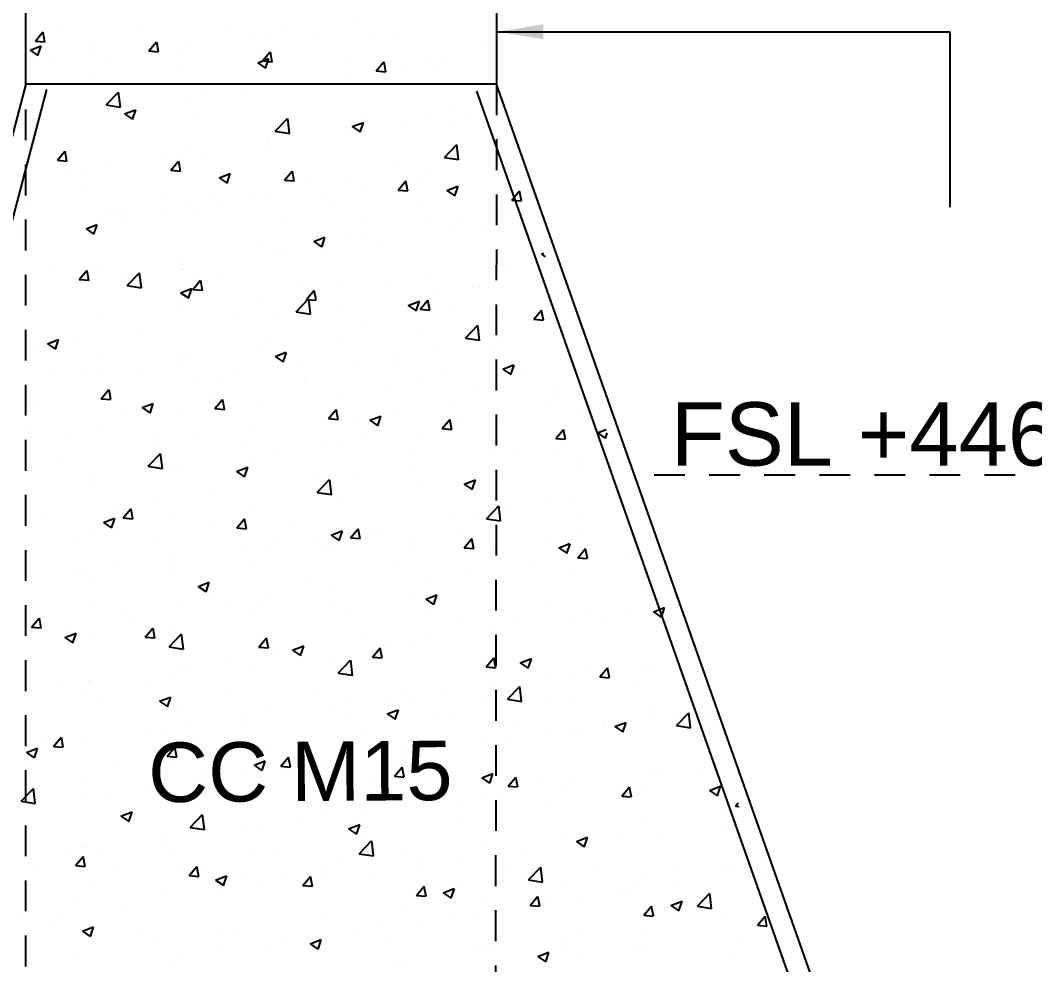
# Model space of a CAD drawing. Header units: inches. Extents: x 0 to 11487, y 0 to 10656.
# Drawn here: x 359.639 to 363.822, y 291.329 to 295.222 of the extents above; entities that cross this region are included whole.
import ezdxf

# ---------------------------------------------------------------- set-up
doc = ezdxf.new("R2010")
doc.units = ezdxf.units.IN
doc.header["$MEASUREMENT"] = 0
doc.linetypes.add('HIDDEN', pattern=[9.525, 6.35, -3.175])
for name, color, linetype in [('DIMENSION', 255, 'Continuous'), ('DRAWING', 7, 'Continuous'), ('HATCH', 7, 'Continuous'), ('TEXT', 255, 'Continuous')]:
    doc.layers.add(name, color=color, linetype=linetype)
doc.styles.get("Standard").update_dxf_attribs({"font": 'arial.ttf'})
doc.dimstyles.get("Standard").update_dxf_attribs({"dimtxt": 0.18, "dimasz": 0.1875, "dimexe": 0.18, "dimexo": 0.0625, "dimgap": 0.09, "dimtad": 0, "dimtih": 1, "dimtoh": 1, "dimdec": 4, "dimzin": 0, "dimdsep": 46, "dimtxsty": 'Standard', "dimcen": 0.09, "dimadec": 0, "dimazin": 0, "dimtfac": 1, "dimtdec": 4, "dimtofl": 0, "dimtmove": 0, "dimatfit": 3, "dimfxl": 1, "dimtolj": 1, "dimtzin": 0, "dimarcsym": 0})

msp = doc.modelspace()

# ---------------------------------------------------------------- linework, layer by layer
at = {"layer": 'DRAWING', "linetype": 'HIDDEN', "ltscale": 0.02}
for p, q in [((359.66137, 287.46348), (359.66137, 294.95868)), ((361.60286, 294.95868), (361.5941, 287.46348))]:
    msp.add_line(p, q, dxfattribs=at)
at = {"layer": 'DRAWING', "ltscale": 0.02}
msp.add_lwpolyline([(359.66137, 295.46673), (361.60286, 295.46673), (361.60286, 294.95868), (359.66137, 294.95868)], close=True, dxfattribs=at)
for points in [[(359.66137, 294.95868), (357.6908, 287.46348)], [(359.74659, 294.93628), (357.77601, 287.44107)], [(364.24966, 287.46348), (361.60286, 294.95868)], [(364.16764, 287.43451), (361.52084, 294.92972)]]:
    msp.add_lwpolyline(points, dxfattribs=at)
at = {"layer": 'DRAWING', "linetype": 'HIDDEN', "ltscale": 0.02}
msp.add_lwpolyline([(363.74182, 293.34759), (362.17179, 293.34759)], dxfattribs=at)
at = {"layer": 'HATCH', "ltscale": 0.02}
for p, q in [((359.68034, 295.20488), (359.68034, 295.20488)), ((359.79652, 295.20556), (359.79652, 295.20556)), ((360.14526, 295.19083), (360.14526, 295.19083)), ((360.74239, 295.19439), (360.74239, 295.19439)), ((361.01276, 295.21098), (361.01276, 295.21098)), ((359.70115, 295.13658), (359.73264, 295.17411)), ((359.74059, 295.13266), (359.73304, 295.17361)), ((360.49399, 295.17609), (360.49399, 295.17609)), ((360.57885, 295.17286), (360.57885, 295.17286)), ((360.67346, 295.162), (360.67346, 295.162)), ((360.84273, 295.16136), (360.84273, 295.16136)), ((361.07278, 295.17245), (361.07278, 295.17245)), ((361.19146, 295.14662), (361.19146, 295.14662)), ((359.67906, 295.09913), (359.7248, 295.11668)), ((359.70115, 295.13658), (359.7402, 295.13316)), ((359.71195, 295.07671), (359.7252, 295.11619)), ((359.93426, 295.11781), (359.93426, 295.11781)), ((360.16627, 295.11854), (360.16627, 295.11854)), ((360.16972, 295.09558), (360.20121, 295.13312)), ((360.20916, 295.09167), (360.20161, 295.13261)), ((360.283, 295.10308), (360.283, 295.10308)), ((360.34348, 295.12017), (360.34348, 295.12017)), ((360.6918, 295.10705), (360.6918, 295.10705)), ((361.5402, 295.13189), (361.5402, 295.13189)), ((359.67906, 295.09913), (359.71155, 295.07721)), ((359.75531, 295.06444), (359.75531, 295.06444)), ((359.91885, 295.08597), (359.91885, 295.08597)), ((360.00806, 295.07418), (360.00806, 295.07418)), ((360.16972, 295.09558), (360.20877, 295.09217)), ((360.6179, 295.04681), (360.66364, 295.06436)), ((360.63173, 295.08834), (360.63173, 295.08834)), ((360.63829, 295.05459), (360.66978, 295.09212)), ((360.6508, 295.02439), (360.66404, 295.06387)), ((360.67773, 295.05067), (360.67018, 295.09162)), ((360.98047, 295.07361), (360.98047, 295.07361)), ((361.3292, 295.05887), (361.3292, 295.05887)), ((359.66876, 295.0252), (359.66876, 295.0252)), ((360.31082, 295.04165), (360.31082, 295.04165)), ((360.6179, 295.04681), (360.6504, 295.02489)), ((360.63829, 295.05459), (360.67734, 295.05117)), ((361.10686, 295.01359), (361.13835, 295.05113)), ((361.14631, 295.00968), (361.13875, 295.05062)), ((361.23053, 295.02362), (361.23053, 295.02362)), ((361.34024, 295.0395), (361.34024, 295.0395)), ((361.39407, 295.04515), (361.39407, 295.04515)), ((359.92983, 294.97626), (359.92983, 294.97626)), ((361.00482, 294.9935), (361.00482, 294.9935)), ((361.10686, 295.01359), (361.14591, 295.01018)), ((360.57053, 294.93673), (360.57053, 294.93673)), ((360.66551, 294.94452), (360.66551, 294.94452)), ((360.81795, 294.9693), (360.81795, 294.9693)), ((359.99325, 294.87301), (360.04413, 294.92604)), ((360.05175, 294.86352), (360.04453, 294.92556)), ((360.33554, 294.9027), (360.33554, 294.9027)), ((360.40699, 294.9152), (360.40699, 294.9152)), ((359.66655, 294.8735), (359.66655, 294.8735)), ((359.99325, 294.87301), (360.05135, 294.864)), ((359.99441, 294.86088), (359.99441, 294.86088)), ((360.00012, 294.8567), (360.00012, 294.8567)), ((360.01528, 294.85876), (360.01528, 294.85876)), ((360.069, 294.8361), (360.11474, 294.85366)), ((360.1019, 294.81369), (360.11514, 294.85316)), ((359.747, 294.82831), (359.747, 294.82831)), ((360.069, 294.8361), (360.1015, 294.81418)), ((360.36402, 294.84403), (360.36402, 294.84403)), ((360.69045, 294.76488), (360.74134, 294.81791)), ((360.71275, 294.82929), (360.71275, 294.82929)), ((360.74895, 294.75539), (360.74174, 294.81743)), ((361.06149, 294.81456), (361.06149, 294.81456)), ((361.33229, 294.82203), (361.33229, 294.82203)), ((361.42679, 294.84806), (361.42679, 294.84806)), ((361.46963, 294.82006), (361.46963, 294.82006)), ((359.66082, 294.80772), (359.66082, 294.80772)), ((360.99687, 294.77603), (360.99687, 294.77603)), ((361.00785, 294.78378), (361.05359, 294.80134)), ((361.00785, 294.78378), (361.04035, 294.76187)), ((361.04074, 294.76137), (361.05399, 294.80084)), ((361.04581, 294.78266), (361.04581, 294.78266)), ((361.05867, 294.76596), (361.05867, 294.76596)), ((361.22221, 294.78749), (361.22221, 294.78749)), ((361.41022, 294.79982), (361.41022, 294.79982)), ((360.65757, 294.72705), (360.65757, 294.72705)), ((360.69045, 294.76488), (360.74855, 294.75587)), ((359.79179, 294.64519), (359.82329, 294.68272)), ((360.32759, 294.68523), (360.32759, 294.68523)), ((360.64609, 294.71164), (360.64609, 294.71164)), ((360.66483, 294.71726), (360.66483, 294.71726)), ((361.38766, 294.65675), (361.43854, 294.70978)), ((361.44616, 294.64726), (361.43894, 294.7093)), ((361.58333, 294.70462), (361.58333, 294.70462)), ((359.79179, 294.64519), (359.83084, 294.64177)), ((359.83124, 294.64127), (359.82368, 294.68222)), ((360.23513, 294.65753), (360.23513, 294.65753)), ((360.26036, 294.60419), (360.29186, 294.64172)), ((360.28384, 294.65187), (360.28384, 294.65187)), ((360.29981, 294.60027), (360.29225, 294.64122)), ((360.39868, 294.67907), (360.39868, 294.67907)), ((361.38766, 294.65675), (361.44576, 294.64774)), ((361.65432, 294.64638), (361.65432, 294.64638)), ((359.82255, 294.60322), (359.82255, 294.60322)), ((359.99218, 294.63923), (359.99218, 294.63923)), ((360.26036, 294.60419), (360.29941, 294.60078)), ((360.72893, 294.5632), (360.76043, 294.60073)), ((360.76838, 294.55928), (360.76082, 294.60023)), ((361.20235, 294.63922), (361.20235, 294.63922)), ((361.32435, 294.60456), (361.32435, 294.60456)), ((359.65287, 294.59025), (359.65287, 294.59025)), ((359.90286, 294.58647), (359.90286, 294.58647)), ((360.45895, 294.57308), (360.50469, 294.59064)), ((360.45895, 294.57308), (360.49145, 294.55116)), ((360.49184, 294.55066), (360.50509, 294.59014)), ((360.72893, 294.5632), (360.76798, 294.55978)), ((360.82136, 294.57382), (360.82136, 294.57382)), ((360.98893, 294.55856), (360.98893, 294.55856)), ((361.1975, 294.5222), (361.229, 294.55974)), ((361.23695, 294.51828), (361.2294, 294.55923)), ((361.29777, 294.5624), (361.29777, 294.5624)), ((359.88807, 294.52494), (359.88807, 294.52494)), ((361.05036, 294.52983), (361.05036, 294.52983)), ((361.1975, 294.5222), (361.23655, 294.51879)), ((361.3978, 294.52076), (361.44354, 294.53832)), ((361.3978, 294.52076), (361.43029, 294.49884)), ((361.43069, 294.49834), (361.44394, 294.53782)), ((361.66608, 294.48121), (361.69757, 294.51874)), ((361.70552, 294.47729), (361.69797, 294.51824)), ((360.2368, 294.5102), (360.2368, 294.5102)), ((360.44038, 294.50843), (360.44038, 294.50843)), ((360.58554, 294.49547), (360.58554, 294.49547)), ((360.64963, 294.50958), (360.64963, 294.50958)), ((360.88681, 294.50829), (360.88681, 294.50829)), ((360.93427, 294.48073), (360.93427, 294.48073)), ((361.66608, 294.48121), (361.70512, 294.47779)), ((359.67708, 294.45192), (359.67708, 294.45192)), ((360.02581, 294.43719), (360.02581, 294.43719)), ((360.0594, 294.44303), (360.0594, 294.44303)), ((360.31965, 294.46776), (360.31965, 294.46776)), ((360.47424, 294.45398), (360.47424, 294.45398)), ((361.28301, 294.466), (361.28301, 294.466)), ((361.63174, 294.45127), (361.63174, 294.45127)), ((359.98423, 294.42176), (359.98423, 294.42176)), ((360.06328, 294.39987), (360.06328, 294.39987)), ((360.22682, 294.4214), (360.22682, 294.4214)), ((360.37455, 294.42245), (360.37455, 294.42245)), ((360.72328, 294.40772), (360.72328, 294.40772)), ((361.07202, 294.39298), (361.07202, 294.39298)), ((361.45184, 294.4106), (361.45184, 294.4106)), ((361.64638, 294.42891), (361.64638, 294.42891)), ((359.64493, 294.37278), (359.64493, 294.37278)), ((359.67841, 294.37764), (359.67841, 294.37764)), ((359.91005, 294.36238), (359.95579, 294.37994)), ((359.91005, 294.36238), (359.94255, 294.34046)), ((359.94294, 294.33996), (359.95619, 294.37944)), ((361.3164, 294.38708), (361.3164, 294.38708)), ((361.42075, 294.37825), (361.42075, 294.37825)), ((361.53849, 294.35905), (361.53849, 294.35905)), ((361.70204, 294.38059), (361.70204, 294.38059)), ((359.6507, 294.34556), (359.6507, 294.34556)), ((360.8489, 294.31006), (360.89464, 294.32762)), ((360.8489, 294.31006), (360.88139, 294.28814)), ((360.88179, 294.28764), (360.89504, 294.32712)), ((360.98099, 294.34109), (360.98099, 294.34109)), ((361.07086, 294.34521), (361.07086, 294.34521)), ((360.64168, 294.29211), (360.64168, 294.29211)), ((360.68987, 294.27981), (360.68987, 294.27981)), ((360.8785, 294.27216), (360.8785, 294.27216)), ((361.12592, 294.30474), (361.12592, 294.30474)), ((360.31171, 294.25028), (360.31171, 294.25028)), ((360.71496, 294.25063), (360.71496, 294.25063)), ((361.78774, 294.25774), (361.79837, 294.26182)), ((361.78774, 294.25774), (361.80358, 294.24706)), ((359.7581, 294.19287), (359.7581, 294.19287)), ((359.88243, 294.15379), (359.91393, 294.19133)), ((359.92188, 294.14988), (359.91432, 294.19083)), ((359.97629, 294.20429), (359.97629, 294.20429)), ((360.07986, 294.12851), (360.13074, 294.18154)), ((360.13836, 294.11902), (360.13114, 294.18106)), ((360.30238, 294.19632), (360.30238, 294.19632)), ((360.30889, 294.21441), (360.30889, 294.21441)), ((361.63844, 294.21143), (361.63844, 294.21143)), ((359.88243, 294.1538), (359.92148, 294.15038)), ((359.89142, 294.14221), (359.89142, 294.14221)), ((359.92791, 294.14902), (359.92791, 294.14902)), ((360.05496, 294.16374), (360.05496, 294.16374)), ((360.10683, 294.17814), (360.10683, 294.17814)), ((360.35101, 294.1128), (360.3825, 294.15033)), ((360.39045, 294.10888), (360.3829, 294.14983)), ((360.45557, 294.1634), (360.45557, 294.1634)), ((360.8043, 294.14867), (360.8043, 294.14867)), ((361.30846, 294.16961), (361.30846, 294.16961)), ((361.7776, 294.1555), (361.7776, 294.1555)), ((360.07986, 294.12851), (360.13796, 294.1195)), ((360.3, 294.09936), (360.34574, 294.11691)), ((360.3, 294.09936), (360.33249, 294.07744)), ((360.33289, 294.07694), (360.34614, 294.11642)), ((360.35101, 294.1128), (360.39005, 294.10938)), ((360.81958, 294.07181), (360.85107, 294.10934)), ((360.85902, 294.06789), (360.85147, 294.10884)), ((360.97304, 294.12361), (360.97304, 294.12361)), ((361.15304, 294.13393), (361.15304, 294.13393)), ((361.36664, 294.10139), (361.36664, 294.10139)), ((361.50177, 294.1192), (361.50177, 294.1192)), ((361.53018, 294.12292), (361.53018, 294.12292)), ((361.85051, 294.10446), (361.85051, 294.10446)), ((360.63374, 294.07463), (360.63374, 294.07463)), ((360.77706, 294.02038), (360.82795, 294.07341)), ((360.81958, 294.07181), (360.85862, 294.06839)), ((360.83556, 294.01089), (360.82835, 294.07293)), ((361.23884, 294.04704), (361.28458, 294.06459)), ((361.27174, 294.02462), (361.28498, 294.06409)), ((361.28815, 294.03081), (361.31964, 294.06834)), ((361.32759, 294.02689), (361.32004, 294.06784)), ((361.80585, 294.08621), (361.80585, 294.08621)), ((360.30376, 294.03281), (360.30376, 294.03281)), ((360.70664, 294.0145), (360.70664, 294.0145)), ((360.77706, 294.02038), (360.83516, 294.01137)), ((360.95406, 294.04708), (360.95406, 294.04708)), ((361.23884, 294.04704), (361.27134, 294.02512)), ((361.28815, 294.03081), (361.3272, 294.02739)), ((361.42487, 294.02081), (361.42487, 294.02081)), ((361.75672, 293.98982), (361.78821, 294.02735)), ((361.79616, 293.9859), (361.78861, 294.02685)), ((359.96835, 293.98681), (359.96835, 293.98681)), ((360.5431, 293.99297), (360.5431, 293.99297)), ((361.63049, 293.99396), (361.63049, 293.99396)), ((361.75672, 293.98982), (361.79577, 293.9864)), ((360.13052, 293.93866), (360.13052, 293.93866)), ((361.04388, 293.95542), (361.04388, 293.95542)), ((361.30052, 293.95214), (361.30052, 293.95214)), ((361.47427, 293.91225), (361.52515, 293.96528)), ((361.53277, 293.90276), (361.52555, 293.9648)), ((359.7511, 293.88865), (359.79684, 293.90621)), ((359.7511, 293.88865), (359.78359, 293.86673)), ((359.78399, 293.86624), (359.79724, 293.90571)), ((359.8831, 293.90608), (359.8831, 293.90608)), ((360.6629, 293.89002), (360.6629, 293.89002)), ((360.9651, 293.90614), (360.9651, 293.90614)), ((361.47427, 293.91225), (361.53237, 293.90324)), ((361.60574, 293.89784), (361.60574, 293.89784)), ((359.71956, 293.88455), (359.71956, 293.88455)), ((360.62579, 293.85716), (360.62579, 293.85716)), ((360.68994, 293.83633), (360.73569, 293.85389)), ((360.72284, 293.81392), (360.73608, 293.85339)), ((361.35832, 293.86526), (361.35832, 293.86526)), ((361.5814, 293.87738), (361.5814, 293.87738)), ((359.97962, 293.84431), (359.97962, 293.84431)), ((360.28192, 293.82463), (360.28192, 293.82463)), ((360.29582, 293.81534), (360.29582, 293.81534)), ((360.32835, 293.82958), (360.32835, 293.82958)), ((360.67709, 293.81484), (360.67709, 293.81484)), ((360.68994, 293.83633), (360.72244, 293.81441)), ((361.19478, 293.84373), (361.19478, 293.84373)), ((361.20042, 293.81198), (361.20042, 293.81198)), ((359.76862, 293.7713), (359.76862, 293.7713)), ((359.9604, 293.76934), (359.9604, 293.76934)), ((360.7822, 293.78942), (360.7822, 293.78942)), ((361.02582, 293.80011), (361.02582, 293.80011)), ((361.37456, 293.78538), (361.37456, 293.78538)), ((361.62255, 293.77649), (361.62255, 293.77649)), ((361.62879, 293.78401), (361.67453, 293.80157)), ((361.62879, 293.78401), (361.66129, 293.76209)), ((361.66168, 293.7616), (361.67493, 293.80107)), ((361.72329, 293.77064), (361.72329, 293.77064)), ((359.90093, 293.75923), (359.90093, 293.75923)), ((360.11736, 293.75656), (360.11736, 293.75656)), ((360.37124, 293.73531), (360.37124, 293.73531)), ((360.46609, 293.74183), (360.46609, 293.74183)), ((360.53478, 293.75684), (360.53478, 293.75684)), ((360.81483, 293.72709), (360.81483, 293.72709)), ((360.81944, 293.74658), (360.81944, 293.74658)), ((361.29257, 293.73467), (361.29257, 293.73467)), ((359.95866, 293.68099), (359.95866, 293.68099)), ((359.97308, 293.6624), (360.00457, 293.69994)), ((360.01252, 293.65849), (360.00497, 293.69944)), ((360.43845, 293.68119), (360.43845, 293.68119)), ((360.95716, 293.68867), (360.95716, 293.68867)), ((361.16356, 293.71236), (361.16356, 293.71236)), ((361.5123, 293.69762), (361.5123, 293.69762)), ((361.84646, 293.69449), (361.84646, 293.69449)), ((361.86103, 293.68289), (361.86103, 293.68289)), ((359.71124, 293.64842), (359.71124, 293.64842)), ((359.97308, 293.6624), (360.01213, 293.65899)), ((360.14104, 293.62563), (360.18679, 293.64319)), ((360.17394, 293.60321), (360.18718, 293.64269)), ((360.44165, 293.62141), (360.47314, 293.65894)), ((360.48109, 293.61749), (360.47354, 293.65844)), ((360.61785, 293.63969), (360.61785, 293.63969)), ((361.43388, 293.64018), (361.43388, 293.64018)), ((361.8309, 293.64876), (361.8309, 293.64876)), ((360.05747, 293.61579), (360.05747, 293.61579)), ((360.14104, 293.62563), (360.17354, 293.60371)), ((360.28787, 293.59787), (360.28787, 293.59787)), ((360.44165, 293.62141), (360.4807, 293.61799)), ((360.91022, 293.58041), (360.94171, 293.61795)), ((360.94966, 293.5765), (360.94211, 293.61744)), ((361.18646, 293.6076), (361.18646, 293.6076)), ((361.95391, 293.608), (361.95391, 293.608)), ((360.91022, 293.58041), (360.94927, 293.577)), ((361.02292, 293.58607), (361.02292, 293.58607)), ((361.07989, 293.57331), (361.12563, 293.59087)), ((361.07989, 293.57331), (361.11239, 293.55139)), ((361.11278, 293.55089), (361.12603, 293.59037)), ((361.37879, 293.53942), (361.41029, 293.57695)), ((361.41823, 293.5355), (361.41068, 293.57645)), ((361.44991, 293.58336), (361.44991, 293.58336)), ((361.6146, 293.55902), (361.6146, 293.55902)), ((359.67649, 293.55039), (359.67649, 293.55039)), ((359.84965, 293.51225), (359.84965, 293.51225)), ((359.95246, 293.55187), (359.95246, 293.55187)), ((360.61034, 293.53175), (360.61034, 293.53175)), ((361.06893, 293.51796), (361.06893, 293.51796)), ((361.28463, 293.51719), (361.28463, 293.51719)), ((361.37879, 293.53942), (361.41784, 293.536)), ((361.84736, 293.49842), (361.87886, 293.53596)), ((361.88681, 293.49451), (361.87925, 293.53545)), ((362.01874, 293.52099), (362.05505, 293.53493)), ((362.01874, 293.52099), (362.05123, 293.49907)), ((362.05163, 293.49857), (362.05955, 293.52219)), ((360.19838, 293.49751), (360.19838, 293.49751)), ((360.19938, 293.47765), (360.19938, 293.47765)), ((360.36292, 293.49918), (360.36292, 293.49918)), ((360.54712, 293.48278), (360.54712, 293.48278)), ((360.94921, 293.4712), (360.94921, 293.4712)), ((361.84736, 293.49843), (361.88641, 293.49501)), ((360.16647, 293.384), (360.21735, 293.43704)), ((360.22497, 293.37452), (360.21775, 293.43656)), ((360.68795, 293.45257), (360.68795, 293.45257)), ((360.89585, 293.46804), (360.89585, 293.46804)), ((361.24459, 293.45331), (361.24459, 293.45331)), ((361.59332, 293.43857), (361.59332, 293.43857)), ((361.6746, 293.43683), (361.6746, 293.43683)), ((361.83814, 293.45836), (361.83814, 293.45836)), ((359.7868, 293.42333), (359.7868, 293.42333)), ((360.30696, 293.38717), (360.30696, 293.38717)), ((360.60991, 293.42222), (360.60991, 293.42222)), ((361.94206, 293.42384), (361.94206, 293.42384)), ((361.94597, 293.39052), (361.94597, 293.39052)), ((360.16647, 293.384), (360.22457, 293.37499)), ((360.27993, 293.38039), (360.27993, 293.38039)), ((360.53099, 293.36261), (360.57673, 293.38017)), ((360.53099, 293.36261), (360.56349, 293.34069)), ((360.56388, 293.34019), (360.57713, 293.37967)), ((361.0146, 293.34994), (361.0146, 293.34994)), ((361.26202, 293.38251), (361.26202, 293.38251)), ((359.92598, 293.32177), (359.92598, 293.32177)), ((359.94451, 293.3344), (359.94451, 293.3344)), ((360.85106, 293.32841), (360.85106, 293.32841)), ((360.86367, 293.27587), (360.91456, 293.32891)), ((360.92217, 293.26639), (360.91496, 293.32843)), ((361.46984, 293.31029), (361.51558, 293.32785)), ((361.46984, 293.31029), (361.50233, 293.28837)), ((361.50273, 293.28787), (361.51598, 293.32735)), ((361.60666, 293.34154), (361.60666, 293.34154)), ((360.43848, 293.27409), (360.43848, 293.27409)), ((360.86367, 293.27587), (360.92178, 293.26686)), ((361.27668, 293.29972), (361.27668, 293.29972)), ((360.02752, 293.21999), (360.02752, 293.21999)), ((360.19107, 293.24152), (360.19107, 293.24152)), ((360.94127, 293.25372), (360.94127, 293.25372)), ((361.56088, 293.16774), (361.61176, 293.22078)), ((361.61938, 293.15826), (361.61216, 293.2203)), ((361.80392, 293.25897), (361.80392, 293.25897)), ((361.9137, 293.23327), (361.9137, 293.23327)), ((359.72243, 293.17842), (359.72243, 293.17842)), ((360.06372, 293.17101), (360.09522, 293.20855)), ((360.10316, 293.16709), (360.09561, 293.20804)), ((360.60196, 293.20474), (360.60196, 293.20474)), ((361.42294, 293.19357), (361.42294, 293.19357)), ((361.50274, 293.17917), (361.50274, 293.17917)), ((361.66628, 293.2007), (361.66628, 293.2007)), ((359.98209, 293.15191), (360.02783, 293.16946)), ((359.98209, 293.1519), (360.01459, 293.12999)), ((360.01498, 293.12949), (360.02823, 293.16896)), ((360.06372, 293.17101), (360.10277, 293.1676)), ((360.07116, 293.16369), (360.07116, 293.16369)), ((360.27199, 293.16292), (360.27199, 293.16292)), ((360.4199, 293.14895), (360.4199, 293.14895)), ((360.53229, 293.13002), (360.56379, 293.16755)), ((360.57174, 293.1261), (360.56418, 293.16705)), ((361.56088, 293.16774), (361.61898, 293.15873)), ((361.93802, 293.17305), (361.93802, 293.17305)), ((359.93657, 293.11692), (359.93657, 293.11692)), ((360.53229, 293.13002), (360.57134, 293.1266)), ((360.76863, 293.13422), (360.76863, 293.13422)), ((360.92094, 293.09959), (360.96668, 293.11714)), ((360.92094, 293.09959), (360.95343, 293.07767)), ((360.95383, 293.07717), (360.96708, 293.11664)), ((361.00086, 293.08902), (361.03236, 293.12656)), ((361.04031, 293.0851), (361.03275, 293.12605)), ((361.04196, 293.12818), (361.04196, 293.12818)), ((361.09016, 293.12485), (361.09016, 293.12485)), ((361.11737, 293.11949), (361.11737, 293.11949)), ((361.4661, 293.10475), (361.4661, 293.10475)), ((361.59872, 293.12407), (361.59872, 293.12407)), ((361.96046, 293.11553), (361.96046, 293.11553)), ((359.86017, 293.09067), (359.86017, 293.09067)), ((360.20891, 293.07594), (360.20891, 293.07594)), ((360.55764, 293.0612), (360.55764, 293.0612)), ((360.66097, 293.06278), (360.66097, 293.06278)), ((360.6792, 293.07075), (360.6792, 293.07075)), ((360.84275, 293.09228), (360.84275, 293.09228)), ((361.00086, 293.08902), (361.03991, 293.08561)), ((361.26874, 293.08225), (361.26874, 293.08225)), ((361.46943, 293.04803), (361.50093, 293.08556)), ((361.50888, 293.04411), (361.50132, 293.08506)), ((361.81484, 293.09002), (361.81484, 293.09002)), ((361.85978, 293.04727), (361.90553, 293.06482)), ((361.89268, 293.02485), (361.90592, 293.06432)), ((362.16357, 293.07528), (362.16357, 293.07528)), ((360.26663, 293.01643), (360.26663, 293.01643)), ((360.90638, 293.04647), (360.90638, 293.04647)), ((360.93332, 293.03625), (360.93332, 293.03625)), ((361.25511, 293.03173), (361.25511, 293.03173)), ((361.46943, 293.04803), (361.50848, 293.04461)), ((361.57948, 293.05013), (361.57948, 293.05013)), ((361.60385, 293.017), (361.60385, 293.017)), ((361.85978, 293.04727), (361.89228, 293.02535)), ((361.93801, 293.00703), (361.9695, 293.04457)), ((361.97745, 293.00311), (361.96989, 293.04406)), ((362.15442, 293.02993), (362.15442, 293.02993)), ((360.01921, 292.98386), (360.01921, 292.98386)), ((360.27999, 292.99738), (360.27999, 292.99738)), ((360.59402, 292.98727), (360.59402, 292.98727)), ((361.19849, 292.98474), (361.19849, 292.98474)), ((361.74184, 292.97561), (361.74184, 292.97561)), ((361.93801, 293.00703), (361.97705, 293.00362)), ((361.95258, 293.00226), (361.95258, 293.00226)), ((359.85567, 292.96233), (359.85567, 292.96233)), ((359.89901, 292.93199), (359.89901, 292.93199)), ((360.26404, 292.94545), (360.26404, 292.94545)), ((361.49443, 292.94304), (361.49443, 292.94304)), ((361.93008, 292.95558), (361.93008, 292.95558)), ((359.92863, 292.89945), (359.92863, 292.89945)), ((360.37204, 292.88888), (360.41778, 292.90644)), ((360.37204, 292.88888), (360.40453, 292.86696)), ((360.40493, 292.86646), (360.41818, 292.90594)), ((360.81751, 292.91934), (360.81751, 292.91934)), ((361.33089, 292.92151), (361.33089, 292.92151)), ((361.59077, 292.9066), (361.59077, 292.9066)), ((362.20995, 292.88691), (362.20995, 292.88691)), ((360.43653, 292.85395), (360.43653, 292.85395)), ((360.91831, 292.86719), (360.91831, 292.86719)), ((361.2608, 292.86478), (361.2608, 292.86478)), ((361.31088, 292.83656), (361.35663, 292.85412)), ((361.34378, 292.81414), (361.35702, 292.85362)), ((359.94119, 292.83162), (359.94119, 292.83162)), ((360.28993, 292.81689), (360.28993, 292.81689)), ((360.50735, 292.81309), (360.50735, 292.81309)), ((360.63866, 292.80215), (360.63866, 292.80215)), ((360.67089, 292.83462), (360.67089, 292.83462)), ((360.92538, 292.81878), (360.92538, 292.81878)), ((361.31088, 292.83656), (361.34338, 292.81464)), ((361.82897, 292.82152), (361.82897, 292.82152)), ((362.24973, 292.78424), (362.29547, 292.8018)), ((362.28262, 292.76182), (362.29587, 292.8013)), ((360.05554, 292.78855), (360.05554, 292.78855)), ((360.09477, 292.75877), (360.09477, 292.75877)), ((360.58608, 292.7698), (360.58608, 292.7698)), ((360.9874, 292.78742), (360.9874, 292.78742)), ((361.33613, 292.77268), (361.33613, 292.77268)), ((361.98257, 292.77227), (361.98257, 292.77227)), ((362.14611, 292.7938), (362.14611, 292.7938)), ((362.24973, 292.78424), (362.28223, 292.76232)), ((362.25755, 292.7841), (362.25755, 292.7841)), ((359.67456, 292.72315), (359.67456, 292.72315)), ((359.68579, 292.72062), (359.71729, 292.75815)), ((359.68579, 292.72062), (359.72484, 292.7172)), ((359.72524, 292.7167), (359.71768, 292.75765)), ((359.84735, 292.7262), (359.84735, 292.7262)), ((360.15436, 292.67962), (360.18586, 292.71715)), ((360.19381, 292.6757), (360.18625, 292.71665)), ((360.2561, 292.72798), (360.2561, 292.72798)), ((361.44799, 292.75612), (361.44799, 292.75612)), ((361.56999, 292.71795), (361.56999, 292.71795)), ((361.68487, 292.75795), (361.68487, 292.75795)), ((361.92213, 292.73811), (361.92213, 292.73811)), ((362.0336, 292.74321), (362.0336, 292.74321)), ((359.68381, 292.70467), (359.68381, 292.70467)), ((359.82314, 292.67818), (359.86888, 292.69574)), ((359.82314, 292.67818), (359.85563, 292.65626)), ((359.85603, 292.65576), (359.86928, 292.69524)), ((359.92068, 292.68198), (359.92068, 292.68198)), ((360.15436, 292.67962), (360.19341, 292.6762)), ((360.25308, 292.6395), (360.30396, 292.69253)), ((360.31158, 292.63002), (360.30436, 292.69206)), ((360.62294, 292.63863), (360.65443, 292.67616)), ((360.66238, 292.63471), (360.65482, 292.67566)), ((361.067, 292.69072), (361.067, 292.69072)), ((361.32257, 292.68538), (361.32257, 292.68538)), ((361.58283, 292.68913), (361.58283, 292.68913)), ((360.25308, 292.6395), (360.31118, 292.63049)), ((360.62294, 292.63863), (360.66198, 292.63521)), ((360.76198, 292.62586), (360.80773, 292.64342)), ((360.79488, 292.60344), (360.80812, 292.64292)), ((361.09151, 292.59763), (361.123, 292.63516)), ((361.13095, 292.59371), (361.1234, 292.63466)), ((361.15903, 292.66385), (361.15903, 292.66385)), ((361.25285, 292.6473), (361.25285, 292.6473)), ((360.68602, 292.62533), (360.68602, 292.62533)), ((360.74645, 292.60953), (360.74645, 292.60953)), ((360.76199, 292.62586), (360.79448, 292.60394)), ((360.91744, 292.60131), (360.91744, 292.60131)), ((361.09151, 292.59763), (361.13055, 292.59422)), ((361.56008, 292.55664), (361.59157, 292.59417)), ((361.59952, 292.55272), (361.59197, 292.59367)), ((361.70083, 292.57354), (361.74657, 292.5911)), ((360.30504, 292.55993), (360.30504, 292.55993)), ((360.33549, 292.55543), (360.33549, 292.55543)), ((360.49903, 292.57696), (360.49903, 292.57696)), ((360.57813, 292.55233), (360.57813, 292.55233)), ((360.95029, 292.53137), (361.00117, 292.5844)), ((361.00878, 292.52188), (361.00157, 292.58393)), ((361.56008, 292.55664), (361.59913, 292.55322)), ((361.70083, 292.57354), (361.73333, 292.55162)), ((361.73372, 292.55112), (361.74697, 292.5906)), ((362.02865, 292.51564), (362.06014, 292.55318)), ((362.06809, 292.51172), (362.06054, 292.55267)), ((362.22167, 292.56871), (362.22167, 292.56871)), ((362.24961, 292.56663), (362.24961, 292.56663)), ((360.24816, 292.5105), (360.24816, 292.5105)), ((360.95029, 292.53137), (361.00839, 292.52236)), ((361.81071, 292.51461), (361.81071, 292.51461)), ((361.91419, 292.52063), (361.91419, 292.52063)), ((361.97425, 292.53614), (361.97425, 292.53614)), ((362.02865, 292.51564), (362.0677, 292.51223)), ((359.67549, 292.46854), (359.67549, 292.46854)), ((359.81398, 292.4978), (359.81398, 292.4978)), ((359.92291, 292.50111), (359.92291, 292.50111)), ((359.92405, 292.49453), (359.92405, 292.49453)), ((360.16271, 292.48306), (360.16271, 292.48306)), ((360.51145, 292.46833), (360.51145, 292.46833)), ((361.57489, 292.47165), (361.57489, 292.47165)), ((361.64749, 292.42324), (361.69838, 292.47627)), ((361.70599, 292.41375), (361.69877, 292.4758)), ((362.18298, 292.49712), (362.18298, 292.49712)), ((359.91274, 292.46451), (359.91274, 292.46451)), ((360.21309, 292.41516), (360.25883, 292.43272)), ((360.24598, 292.39274), (360.25922, 292.43222)), ((360.86018, 292.4536), (360.86018, 292.4536)), ((361.15071, 292.42772), (361.15071, 292.42772)), ((361.20892, 292.43886), (361.20892, 292.43886)), ((361.24491, 292.42983), (361.24491, 292.42983)), ((361.39813, 292.46029), (361.39813, 292.46029)), ((361.55765, 292.42413), (361.55765, 292.42413)), ((361.802, 292.43173), (361.802, 292.43173)), ((359.95172, 292.41005), (359.95172, 292.41005)), ((360.21309, 292.41516), (360.24558, 292.39324)), ((360.30045, 292.39531), (360.30045, 292.39531)), ((360.90949, 292.38383), (360.90949, 292.38383)), ((360.98717, 292.40619), (360.98717, 292.40619)), ((361.64749, 292.42324), (361.70559, 292.41423)), ((361.90639, 292.40939), (361.90639, 292.40939)), ((362.25512, 292.39466), (362.25512, 292.39466)), ((360.57459, 292.35187), (360.57459, 292.35187)), ((360.64919, 292.38058), (360.64919, 292.38058)), ((360.99792, 292.36584), (360.99792, 292.36584)), ((361.15193, 292.36284), (361.19767, 292.3804)), ((361.15193, 292.36284), (361.18443, 292.34092)), ((361.18482, 292.34042), (361.19807, 292.3799)), ((361.34666, 292.35111), (361.34666, 292.35111)), ((361.42101, 292.36633), (361.42101, 292.36633)), ((362.24166, 292.34916), (362.24166, 292.34916)), ((362.33952, 292.35369), (362.33952, 292.35369)), ((362.3447, 292.31511), (362.39558, 292.36814)), ((362.4032, 292.30562), (362.39598, 292.36767)), ((362.46239, 292.36537), (362.46239, 292.36537)), ((360.32717, 292.3193), (360.32717, 292.3193)), ((360.57019, 292.33485), (360.57019, 292.33485)), ((361.04003, 292.30093), (361.04003, 292.30093)), ((361.69539, 292.33637), (361.69539, 292.33637)), ((361.90625, 292.30316), (361.90625, 292.30316)), ((362.04413, 292.32164), (362.04413, 292.32164)), ((362.04981, 292.31105), (362.04981, 292.31105)), ((362.09078, 292.31052), (362.13652, 292.32808)), ((362.09078, 292.31052), (362.12327, 292.2886)), ((362.12367, 292.2881), (362.13692, 292.32758)), ((362.3447, 292.31511), (362.4028, 292.3061)), ((362.39287, 292.3069), (362.39287, 292.3069)), ((359.77644, 292.22922), (359.80793, 292.26676)), ((359.81588, 292.22531), (359.80833, 292.26626)), ((360.16363, 292.29777), (360.16363, 292.29777)), ((360.24021, 292.29303), (360.24021, 292.29303)), ((361.63885, 292.25695), (361.63885, 292.25695)), ((361.80239, 292.27848), (361.80239, 292.27848)), ((361.95853, 292.28829), (361.95853, 292.28829)), ((359.66419, 292.20445), (359.70993, 292.22201)), ((359.69708, 292.18204), (359.71032, 292.22151)), ((359.75105, 292.24345), (359.75105, 292.24345)), ((359.77644, 292.22922), (359.81548, 292.22581)), ((359.90479, 292.24703), (359.90479, 292.24703)), ((360.24501, 292.18823), (360.2765, 292.22576)), ((360.28445, 292.18431), (360.2769, 292.22526)), ((360.65905, 292.23554), (360.65905, 292.23554)), ((361.56694, 292.25418), (361.56694, 292.25418)), ((361.57755, 292.22289), (361.57755, 292.22289)), ((359.66419, 292.20445), (359.69668, 292.18254)), ((360.24501, 292.18823), (360.28406, 292.18481)), ((360.71358, 292.14723), (360.74507, 292.18477)), ((360.75302, 292.14332), (360.74547, 292.18427)), ((361.22627, 292.20263), (361.22627, 292.20263)), ((361.23697, 292.21236), (361.23697, 292.21236)), ((359.68401, 292.16573), (359.68401, 292.16573)), ((360.03274, 292.151), (360.03274, 292.151)), ((360.27807, 292.17014), (360.27807, 292.17014)), ((360.38148, 292.13626), (360.38148, 292.13626)), ((360.60303, 292.15213), (360.64877, 292.16969)), ((360.60303, 292.15213), (360.63553, 292.13022)), ((360.63592, 292.12972), (360.64917, 292.16919)), ((360.71358, 292.14723), (360.75263, 292.14382)), ((360.81531, 292.14853), (360.81531, 292.14853)), ((360.90155, 292.16636), (360.90155, 292.16636)), ((360.97885, 292.17006), (360.97885, 292.17006)), ((361.18215, 292.10624), (361.21364, 292.14377)), ((361.19657, 292.1575), (361.19657, 292.1575)), ((361.22159, 292.10232), (361.21404, 292.14327)), ((362.23372, 292.13169), (362.23372, 292.13169)), ((359.89708, 292.10475), (359.89708, 292.10475)), ((360.40273, 292.09421), (360.40273, 292.09421)), ((360.56224, 292.11738), (360.56224, 292.11738)), ((360.73021, 292.12153), (360.73021, 292.12153)), ((360.81558, 292.0921), (360.81558, 292.0921)), ((361.07895, 292.10679), (361.07895, 292.10679)), ((361.18215, 292.10624), (361.2212, 292.10282)), ((361.42768, 292.09206), (361.42768, 292.09206)), ((361.54188, 292.09982), (361.58762, 292.11737)), ((361.54188, 292.09981), (361.57437, 292.0779)), ((361.57477, 292.0774), (361.58802, 292.11687)), ((361.65072, 292.06525), (361.68222, 292.10278)), ((361.69016, 292.06133), (361.68261, 292.10228)), ((362.29053, 292.10771), (362.29053, 292.10771)), ((362.45407, 292.12924), (362.45407, 292.12924)), ((359.64248, 292.00313), (359.69337, 292.05616)), ((359.70098, 291.99364), (359.69377, 292.05569)), ((360.15532, 292.06164), (360.15532, 292.06164)), ((360.23227, 292.07556), (360.23227, 292.07556)), ((361.65072, 292.06525), (361.68977, 292.06183)), ((361.77642, 292.07732), (361.77642, 292.07732)), ((361.87795, 292.05339), (361.87795, 292.05339)), ((361.8983, 292.08569), (361.8983, 292.08569)), ((362.11929, 292.02425), (362.15079, 292.06178)), ((362.12515, 292.06259), (362.12515, 292.06259)), ((362.15873, 292.02033), (362.15118, 292.06128)), ((362.20803, 292.05967), (362.20803, 292.05967)), ((362.47389, 292.04785), (362.47389, 292.04785)), ((362.48073, 292.0475), (362.52647, 292.06505)), ((362.48073, 292.0475), (362.51322, 292.02558)), ((362.51362, 292.02508), (362.52686, 292.06455)), ((359.89685, 292.02956), (359.89685, 292.02956)), ((359.99177, 292.04011), (359.99177, 292.04011)), ((360.4346, 292.0267), (360.4346, 292.0267)), ((361.559, 292.03671), (361.559, 292.03671)), ((361.63053, 292.02082), (361.63053, 292.02082)), ((362.11929, 292.02425), (362.15834, 292.02083)), ((359.64248, 292.00313), (359.70059, 291.99412)), ((361.22902, 291.99489), (361.22902, 291.99489)), ((361.46699, 291.99929), (361.46699, 291.99929)), ((361.82704, 291.99427), (361.82704, 291.99427)), ((362.58786, 291.98326), (362.59852, 291.99595)), ((362.58786, 291.98326), (362.60348, 291.98189)), ((360.05362, 291.96131), (360.05362, 291.96131)), ((360.05413, 291.94143), (360.09987, 291.95899)), ((360.05413, 291.94143), (360.08663, 291.91951)), ((360.08702, 291.91901), (360.10027, 291.95849)), ((360.33969, 291.895), (360.39057, 291.94803)), ((360.39819, 291.88551), (360.39097, 291.94756)), ((360.8936, 291.94889), (360.8936, 291.94889)), ((361.05441, 291.94497), (361.05441, 291.94497)), ((361.44606, 291.92888), (361.44606, 291.92888)), ((362.55575, 291.95604), (362.55575, 291.95604)), ((359.67263, 291.89591), (359.67263, 291.89591)), ((360.33969, 291.895), (360.39779, 291.88599)), ((360.5543, 291.89991), (360.5543, 291.89991)), ((360.64345, 291.89087), (360.64345, 291.89087)), ((360.807, 291.9124), (360.807, 291.9124)), ((360.99298, 291.88911), (361.03872, 291.90667)), ((360.99298, 291.88911), (361.02547, 291.86719)), ((361.02587, 291.86669), (361.03912, 291.90617)), ((362.22578, 291.91421), (362.22578, 291.91421)), ((362.52963, 291.90415), (362.52963, 291.90415)), ((360.22432, 291.85809), (360.22432, 291.85809)), ((361.0369, 291.78687), (361.08778, 291.8399)), ((361.06508, 291.86348), (361.06508, 291.86348)), ((361.0954, 291.77738), (361.08818, 291.83942)), ((361.89036, 291.86822), (361.89036, 291.86822)), ((361.93183, 291.83679), (361.97757, 291.85435)), ((361.96472, 291.81437), (361.97796, 291.85385)), ((362.11867, 291.85005), (362.11867, 291.85005)), ((362.28221, 291.87158), (362.28221, 291.87158)), ((359.88891, 291.81209), (359.88891, 291.81209)), ((359.90553, 291.81717), (359.90553, 291.81717)), ((359.98346, 291.80398), (359.98346, 291.80398)), ((360.23088, 291.83655), (360.23088, 291.83655)), ((360.25426, 291.80244), (360.25426, 291.80244)), ((360.68409, 291.79808), (360.68409, 291.79808)), ((361.55105, 291.81924), (361.55105, 291.81924)), ((361.93183, 291.83679), (361.96432, 291.81487)), ((359.81992, 291.78245), (359.81992, 291.78245)), ((359.86708, 291.73783), (359.89857, 291.77537)), ((359.90652, 291.73391), (359.89897, 291.77486)), ((360.603, 291.7877), (360.603, 291.7877)), ((360.95173, 291.77297), (360.95173, 291.77297)), ((361.0369, 291.78687), (361.095, 291.77786)), ((361.22108, 291.77741), (361.22108, 291.77741)), ((361.30047, 291.75824), (361.30047, 291.75824)), ((361.45868, 291.76316), (361.45868, 291.76316)), ((361.70609, 291.79573), (361.70609, 291.79573)), ((359.69453, 291.74416), (359.69453, 291.74416)), ((359.86708, 291.73783), (359.90613, 291.73442)), ((360.04327, 291.72942), (360.04327, 291.72942)), ((360.30311, 291.73269), (360.30311, 291.73269)), ((360.33565, 291.69684), (360.36715, 291.73437)), ((360.37509, 291.69292), (360.36754, 291.73387)), ((360.392, 291.71469), (360.392, 291.71469)), ((360.88566, 291.73142), (360.88566, 291.73142)), ((361.29513, 291.74163), (361.29513, 291.74163)), ((361.6492, 291.7435), (361.6492, 291.7435)), ((361.7341, 291.67874), (361.78499, 291.73177)), ((361.7926, 291.66925), (361.78538, 291.73129)), ((361.99794, 291.72877), (361.99794, 291.72877)), ((362.34667, 291.71403), (362.34667, 291.71403)), ((362.54781, 291.73856), (362.54781, 291.73856)), ((362.56204, 291.73528), (362.56204, 291.73528)), ((360.33565, 291.69684), (360.3747, 291.69342)), ((360.44408, 291.67841), (360.48982, 291.69597)), ((360.44408, 291.67841), (360.47658, 291.65649)), ((360.47697, 291.65599), (360.49022, 291.69547)), ((360.54636, 291.68244), (360.54636, 291.68244)), ((360.74074, 291.69995), (360.74074, 291.69995)), ((360.80422, 291.65584), (360.83572, 291.69338)), ((360.84366, 291.65192), (360.83611, 291.69287)), ((360.88256, 291.68731), (360.88256, 291.68731)), ((361.08947, 291.68522), (361.08947, 291.68522)), ((361.7341, 291.67874), (361.7922, 291.66973)), ((362.21783, 291.69674), (362.21783, 291.69674)), ((362.69541, 291.6993), (362.69541, 291.6993)), ((359.92213, 291.66729), (359.92213, 291.66729)), ((360.21638, 291.64061), (360.21638, 291.64061)), ((360.4716, 291.63321), (360.4716, 291.63321)), ((360.63514, 291.65474), (360.63514, 291.65474)), ((360.80422, 291.65584), (360.84327, 291.65243)), ((361.27279, 291.61485), (361.30429, 291.65238)), ((361.31224, 291.61093), (361.30468, 291.65188)), ((361.38293, 291.62609), (361.42867, 291.64365)), ((361.41582, 291.60367), (361.42906, 291.64315)), ((361.43821, 291.67048), (361.43821, 291.67048)), ((361.78694, 291.65575), (361.78694, 291.65575)), ((361.88241, 291.65074), (361.88241, 291.65074)), ((362.13568, 291.64101), (362.13568, 291.64101)), ((362.18106, 291.66988), (362.18106, 291.66988)), ((362.35777, 291.64649), (362.35777, 291.64649)), ((359.88096, 291.59462), (359.88096, 291.59462)), ((361.27279, 291.61485), (361.31184, 291.61143)), ((361.38293, 291.62609), (361.41542, 291.60417)), ((361.54311, 291.60176), (361.54311, 291.60176)), ((361.74136, 291.57385), (361.77286, 291.61139)), ((361.78081, 291.56993), (361.77325, 291.61088)), ((361.80007, 291.60449), (361.80007, 291.60449)), ((361.94681, 291.59239), (361.94681, 291.59239)), ((362.11036, 291.61392), (362.11036, 291.61392)), ((362.32177, 291.57377), (362.36751, 291.59133)), ((362.35466, 291.55135), (362.36791, 291.59083)), ((362.43131, 291.57061), (362.48219, 291.62364)), ((362.48981, 291.56112), (362.48259, 291.62316)), ((362.48441, 291.62628), (362.48441, 291.62628)), ((362.71857, 291.59184), (362.71857, 291.59184)), ((359.8116, 291.54632), (359.8116, 291.54632)), ((360.05902, 291.57889), (360.05902, 291.57889)), ((361.21313, 291.55994), (361.21313, 291.55994)), ((361.74136, 291.57385), (361.78041, 291.57044)), ((362.20994, 291.53286), (362.24143, 291.57039)), ((362.24938, 291.52894), (362.24182, 291.56989)), ((362.32177, 291.57377), (362.35427, 291.55185)), ((362.43131, 291.57061), (362.48941, 291.5616)), ((359.64806, 291.52478), (359.64806, 291.52478)), ((360.87772, 291.51394), (360.87772, 291.51394)), ((361.28682, 291.5055), (361.28682, 291.5055)), ((361.41909, 291.53909), (361.41909, 291.53909)), ((361.53424, 291.53807), (361.53424, 291.53807)), ((362.20994, 291.53286), (362.24898, 291.52944)), ((362.33759, 291.52644), (362.33759, 291.52644)), ((362.53986, 291.52109), (362.53986, 291.52109)), ((362.67851, 291.49186), (362.71, 291.5294)), ((362.71795, 291.48794), (362.71039, 291.52889)), ((359.77555, 291.48511), (359.77555, 291.48511)), ((359.89518, 291.46771), (359.94092, 291.48527)), ((359.89518, 291.46771), (359.92768, 291.44579)), ((359.92807, 291.44529), (359.94132, 291.48477)), ((360.12429, 291.47037), (360.12429, 291.47037)), ((360.53841, 291.46496), (360.53841, 291.46496)), ((361.03811, 291.47369), (361.03811, 291.47369)), ((361.12328, 291.48397), (361.12328, 291.48397)), ((362.20989, 291.47927), (362.20989, 291.47927)), ((362.67851, 291.49186), (362.71755, 291.48845)), ((362.76204, 291.46468), (362.76204, 291.46468)), ((360.20844, 291.42314), (360.20844, 291.42314)), ((360.47302, 291.45564), (360.47302, 291.45564)), ((360.7107, 291.42965), (360.7107, 291.42965)), ((360.82176, 291.4409), (360.82176, 291.4409)), ((360.83403, 291.41539), (360.87977, 291.43295)), ((360.86692, 291.39297), (360.88016, 291.43245)), ((361.17049, 291.42617), (361.17049, 291.42617)), ((361.87447, 291.43327), (361.87447, 291.43327)), ((361.95661, 291.46105), (361.95661, 291.46105)), ((362.59849, 291.44315), (362.59849, 291.44315)), ((360.46328, 291.39707), (360.46328, 291.39707)), ((360.65712, 291.4083), (360.65712, 291.4083)), ((360.83403, 291.41539), (360.86652, 291.39347)), ((361.51923, 291.41143), (361.51923, 291.41143)), ((361.53517, 291.38429), (361.53517, 291.38429)), ((361.57562, 291.39565), (361.57562, 291.39565)), ((361.77287, 291.36307), (361.81861, 291.38063)), ((361.80576, 291.34065), (361.81901, 291.38013)), ((361.86796, 291.3967), (361.86796, 291.3967)), ((362.18592, 291.38883), (362.18592, 291.38883)), ((362.2167, 291.38196), (362.2167, 291.38196)), ((359.87302, 291.37714), (359.87302, 291.37714)), ((360.27614, 291.3429), (360.27614, 291.3429)), ((360.29974, 291.37554), (360.29974, 291.37554)), ((361.20519, 291.34247), (361.20519, 291.34247)), ((361.77287, 291.36307), (361.80537, 291.34115)), ((361.9385, 291.35626), (361.9385, 291.35626)), ((362.56543, 291.36723), (362.56543, 291.36723)), ((361.19464, 291.33025), (361.19464, 291.33025)), ((361.77496, 291.33473), (361.77496, 291.33473))]:
    msp.add_line(p, q, dxfattribs=at)

# ---------------------------------------------------------------- texts
at = {"layer": 'TEXT', "insert": (362.32112, 293.64778), "char_height": 0.2613116, "width": 4.6765438, "attachment_point": 1}
msp.add_mtext('FSL +446.812', dxfattribs=at)
at = {"layer": 'TEXT', "insert": (360.07022, 292.24346), "char_height": 0.24498, "width": 4.2739189, "attachment_point": 1, "rotation": 0.40756}
msp.add_mtext(' CC M15', dxfattribs=at)

# ---------------------------------------------------------------- leaders
at = {"layer": 'DIMENSION', "ltscale": 0.02}
msp.add_leader([(361.60767, 295.17483), (363.47154, 295.17483), (363.47154, 294.45182)], dimstyle='Standard', override={"dimgap": 0.09, "dimtad": 0}, dxfattribs=at)

doc.saveas('drawing.dxf')
